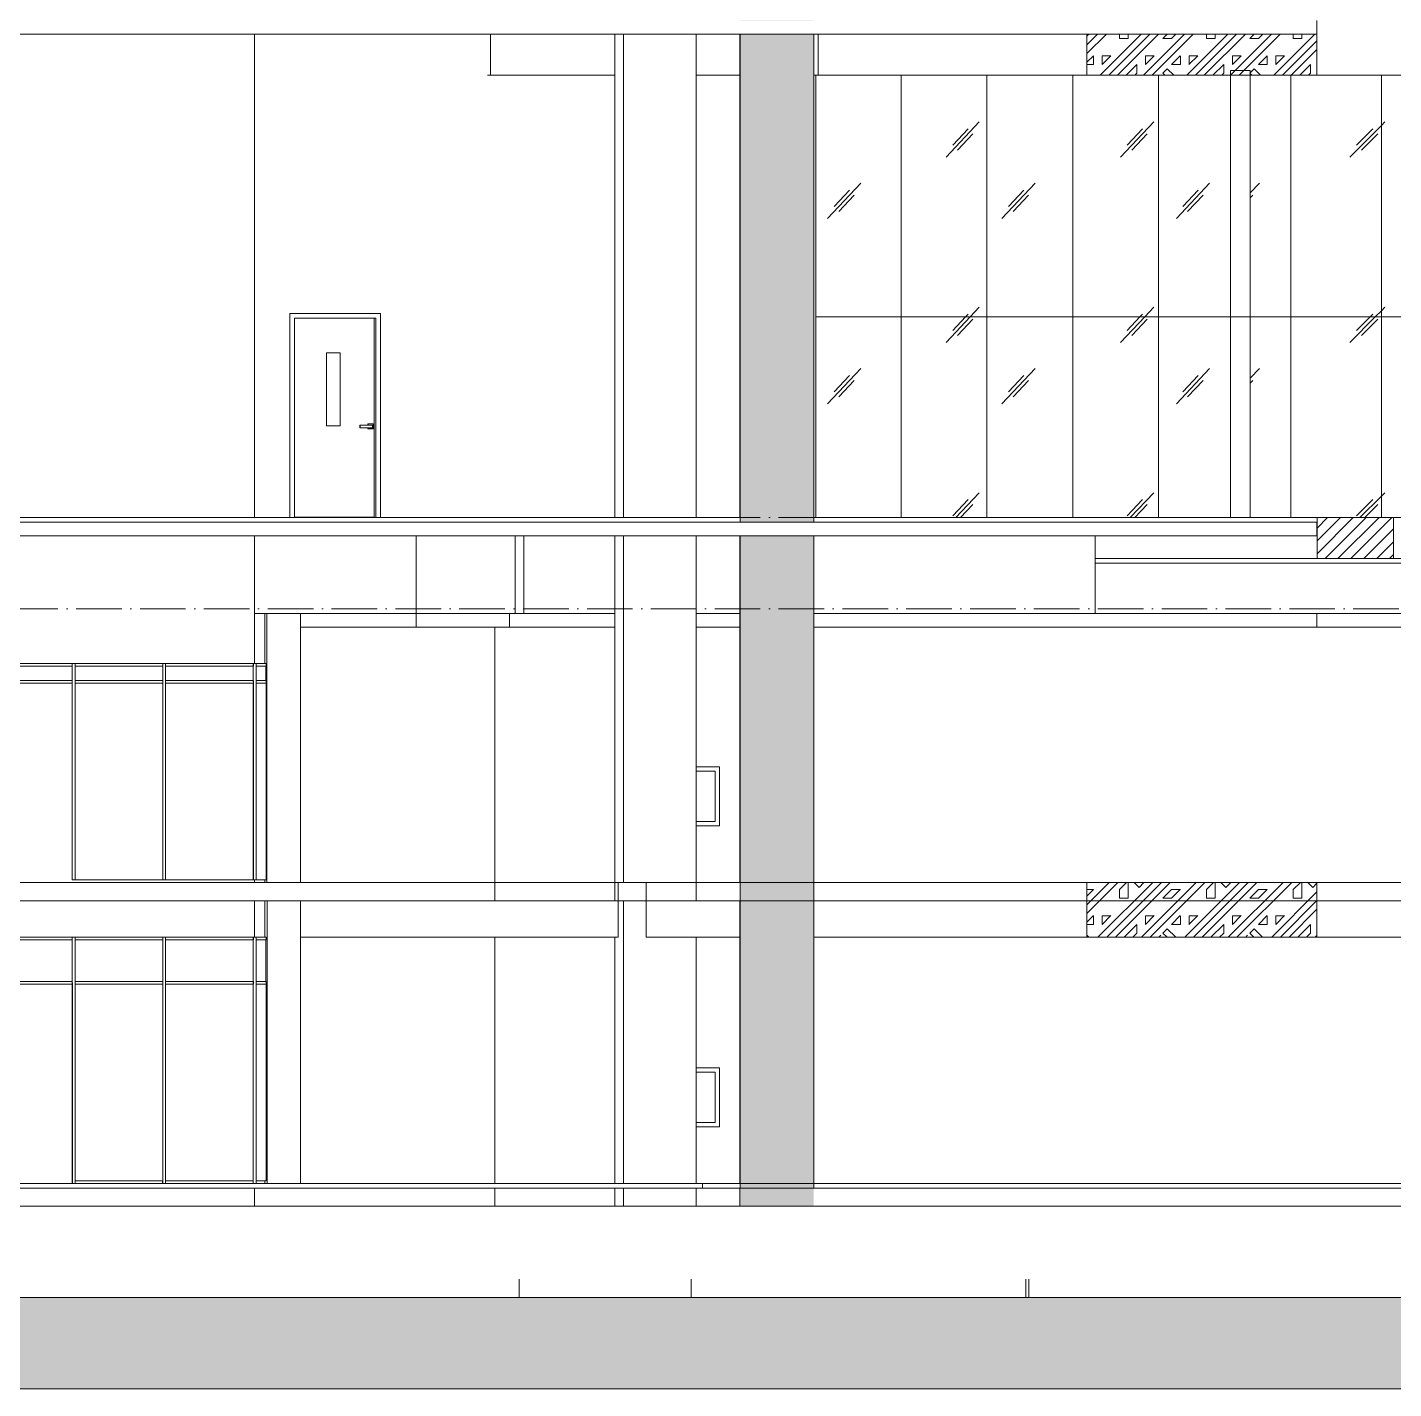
# Model space of a CAD drawing. Header units: millimetres. Extents: x -12680 to 112808, y -16580 to 93550.
# Drawn here: x 69397 to 84378, y -9550 to 5375 of the extents above; entities that cross this region are included whole.
import ezdxf

# ---------------------------------------------------------------- set-up
doc = ezdxf.new("R2010")
doc.units = ezdxf.units.MM
doc.linetypes.add('Grid Line', pattern=[14, 10, -2, 0, -2])
for name, color, linetype, lineweight in [('A-DOOR', 31, 'Continuous', 9), ('A-DOOR-GLAZ', 152, 'Continuous', 5), ('A-GLAZ-CWMG', 55, 'Continuous', 5), ('CUA', 31, 'Continuous', 9), ('HATCH-TUONG', 152, 'Continuous', 9), ('KINH', 152, 'Continuous', 5), ('NET CAT', 3, 'Continuous', 5), ('NET CATConcrete', 3, 'Continuous', 5), ('NET-CAT', 3, 'Continuous', 9), ('NET-THAY', 2, 'Continuous', 15), ('THIET BI', 44, 'Continuous', 5), ('TRUC', 225, 'Continuous', 5)]:
    doc.layers.add(name, color=color, linetype=linetype, lineweight=lineweight)
pattern_1 = [(46.738, (43259.3, 40601.6), (-0.005, 2032), [246.24, -2544.1]), (46.738, (43207.4, 40656.7), (-0.005, 2032), [246.24, -2544.1]), (46.738, (43136, 40525.7), (-0.005, 2032), [530.36, -2259.98]), (46.738, (41959, 41963), (-0.005, 2032), [246.24, -2544.1]), (46.738, (41907, 42018.2), (-0.005, 2032), [246.24, -2544.1]), (46.738, (41835.6, 41887.1), (-0.005, 2032), [530.36, -2259.98])]
pattern_2 = [(45.204, (43673.7, 40601.6), (0.002, 2032), [252.695, -2610.806]), (45.204, (43619, 40656.7), (0.002, 2032), [252.695, -2610.806]), (45.204, (43543.6, 40525.7), (0.002, 2032), [544.27, -2319.235]), (45.204, (42301.8, 41963), (0.002, 2032), [252.695, -2610.806]), (45.204, (42247, 42018.2), (0.002, 2032), [252.695, -2610.806]), (45.204, (42171.7, 41887.1), (0.002, 2032), [544.27, -2319.235])]
pattern_3 = [(45, (41557.3, 40400), (-476.2456, 476.2456), []), (45, (41652.6, 40400), (-476.2456, 476.2456), []), (45, (41462.1, 40400), (-476.2456, 476.2456), []), (45, (41938.3, 40400), (-476.2456, 476.2456), []), (45, (42033.6, 40400), (-476.2456, 476.2456), []), (0, (41843.1, 40495.25), (0, 952.5), [95.25, -857.25]), (0, (41938.3, 40590.5), (0, 952.5), [95.25, -857.25]), (45, (41843.1, 40495.25), (0, 952.491), [134.684, -1212.342]), (45, (41938.3, 40495.25), (0, 952.491), [134.684, -1212.342]), (0, (41843.1, 40495.25), (0, 952.5), [95.25, -857.25]), (90, (41366.8, 40495.25), (-952.5, 6e-14), [95.25, -857.25]), (90, (41462.1, 40495.25), (-952.5, 6e-14), [190.5, -762]), (45, (41366.8, 40590.5), (0, 952.491), [134.684, -1212.342]), (90, (42224.1, 40781), (-952.5, 6e-14), [95.25, -857.25]), (0, (42128.8, 40781), (0, 952.5), [95.25, -857.25]), (45, (42128.8, 40781), (0, 952.491), [134.684, -1212.342]), (0, (42319.3, 40495.25), (0, 952.5), [95.25, -857.25]), (0, (42319.3, 40971.5), (0, 952.5), [95.25, -857.25]), (90, (42509.8, 41066.75), (-952.5, 6e-14), [95.25, -857.25]), (45, (42319.3, 40971.5), (0, 952.491), [269.367, -1077.659]), (45, (42414.6, 40971.5), (0, 952.491), [134.684, -1212.342]), (45, (42605.1, 41162), (0, 952.491), [134.684, -1212.342]), (0, (42605.1, 41257.25), (0, 952.5), [95.25, -857.25]), (90, (42605.1, 41162), (-952.5, 6e-14), [95.25, -857.25]), (0, (41938.3, 41162), (0, 952.5), [95.25, -857.25]), (0, (42128.8, 41257.25), (0, 952.5), [95.25, -857.25]), (90, (42033.6, 41162), (-952.5, 6e-14), [95.25, -857.25]), (90, (42128.8, 41162), (-952.5, 6e-14), [95.25, -857.25]), (45, (41938.3, 41162), (0, 952.491), [134.684, -1212.342]), (45, (42128.8, 41162), (0, 952.491), [134.684, -1212.342]), (135, (41581.06, 40614.8), (-952.491, 6e-14), [134.684, -1212.342]), (135, (41700.2, 40733.4), (-952.491, 6e-14), [134.684, -1212.342]), (135, (41771.64, 40804.8), (-952.491, 6e-14), [134.684, -1212.342]), (135, (41795.45, 40828.6), (-952.491, 6e-14), [134.684, -1212.342]), (135, (41843.1, 40876.25), (-952.491, 6e-14), [134.684, -1212.342]), (135, (41866.9, 40900.06), (-952.491, 6e-14), [134.684, -1212.342]), (135, (41938.3, 40971.5), (-952.491, 6e-14), [134.684, -1212.342]), (135, (41985.95, 41019.1), (-952.491, 6e-14), [134.684, -1212.342]), (45, (41581.06, 40614.8), (0, 952.491), [95.25, -1251.776]), (45, (41700.2, 40733.4), (0, 952.491), [67.361, -1279.665]), (45, (41866.9, 40900.06), (0, 952.491), [67.361, -1279.665]), (45, (41771.64, 40995.3), (0, 952.491), [67.361, -1279.665]), (45, (41938.3, 40971.5), (0, 952.491), [67.361, -1279.665]), (45, (41843.1, 41066.75), (0, 952.491), [67.361, -1279.665]), (0, (41486.3, 40709.5), (0, 952.5), [190.043, -762.457]), (0, (41700.2, 40923.9), (0, 952.5), [95.25, -857.25])]

# ---------------------------------------------------------------- blocks, each defined once
blk = doc.blocks.new('System Panel - Glazed-519213-MẶT CẮT B-B')
at = {"layer": 'KINH', "color": 7}
for p, q in [((66910, -3970), (66910, -1815)), ((65948, -3970), (66910, -3970))]:
    blk.add_line(p, q, dxfattribs=at)
blk = doc.blocks.new('System Panel - Glazed-V1-MẶT CẮT B-B')
at = {"layer": 'KINH', "color": 7}
for p, q in [((72014, -3970), (72014, -1815)), ((71906, -3970), (72014, -3970))]:
    blk.add_line(p, q, dxfattribs=at)
blk = doc.blocks.new('System Panel - Glazed-554688-MẶT CẮT B-B')
at = {"layer": 'KINH', "color": 7}
blk.add_line((69889, -1785), (69889, -1630), dxfattribs=at)
blk = doc.blocks.new('System Panel - Glazed-554684-MẶT CẮT B-B')
at = {"layer": 'KINH', "color": 7}
blk.add_line((66910, -1785), (66910, -1630), dxfattribs=at)
blk = doc.blocks.new('System Panel - Glazed-554686-MẶT CẮT B-B')
at = {"layer": 'KINH', "color": 7}
blk.add_line((65917, -1785), (65917, -1630), dxfattribs=at)
blk = doc.blocks.new('System Panel - Glazed-524813-MẶT CẮT B-B')
at = {"layer": 'KINH', "color": 7}
blk.add_line((69889, -5085), (69889, -4630), dxfattribs=at)
blk = doc.blocks.new('System Panel - Glazed-519229-MẶT CẮT B-B')
at = {"layer": 'KINH', "color": 7}
blk.add_line((66910, -5085), (66910, -4630), dxfattribs=at)
blk = doc.blocks.new('System Panel - Glazed-524811-MẶT CẮT B-B')
at = {"layer": 'KINH', "color": 7}
blk.add_line((65917, -5085), (65917, -4630), dxfattribs=at)
blk = doc.blocks.new('Rectangular Mullion - 30mm Square-525285-MẶT CẮT B-B')
at = {"layer": 'A-GLAZ-CWMG', "color": 7}
for p, q in [((68941, -1815), (68941, -1785)), ((69890, -1785), (68941, -1785)), ((69890, -1785), (69890, -1815)), ((68941, -1815), (69890, -1815))]:
    blk.add_line(p, q, dxfattribs=at)
blk = doc.blocks.new('Rectangular Mullion - 30mm Square-519203-MẶT CẮT B-B')
at = {"layer": 'A-GLAZ-CWMG', "color": 7}
for p, q in [((65948, -1815), (65948, -1785)), ((66911, -1785), (65948, -1785)), ((66911, -1785), (66911, -1815)), ((65948, -1815), (66911, -1815))]:
    blk.add_line(p, q, dxfattribs=at)
blk = doc.blocks.new('Rectangular Mullion - 30mm Square-524799-MẶT CẮT B-B')
at = {"layer": 'A-GLAZ-CWMG', "color": 7}
for p, q in [((71906, -1815), (71906, -1785)), ((72015, -1785), (71906, -1785)), ((72015, -1785), (72015, -1815)), ((71906, -1815), (72015, -1815))]:
    blk.add_line(p, q, dxfattribs=at)
blk = doc.blocks.new('Rectangular Mullion - 30mm Square-524798-MẶT CẮT B-B')
at = {"layer": 'A-GLAZ-CWMG', "color": 7}
for p, q in [((68941, -5115), (68941, -5085)), ((69890, -5085), (68941, -5085)), ((69890, -5085), (69890, -5115)), ((68941, -5115), (69890, -5115))]:
    blk.add_line(p, q, dxfattribs=at)
blk = doc.blocks.new('Rectangular Mullion - 30mm Square-524800-MẶT CẮT B-B')
at = {"layer": 'A-GLAZ-CWMG', "color": 7}
for p, q in [((71906, -1630), (71906, -1600)), ((72015, -1600), (71906, -1600)), ((71906, -1630), (72015, -1630)), ((72015, -1600), (72015, -1630))]:
    blk.add_line(p, q, dxfattribs=at)
blk = doc.blocks.new('Rectangular Mullion - 30mm Square-525287-MẶT CẮT B-B')
at = {"layer": 'A-GLAZ-CWMG', "color": 7}
for p, q in [((68941, -1630), (68941, -1600)), ((69890, -1600), (68941, -1600)), ((68941, -1630), (69890, -1630)), ((69890, -1600), (69890, -1630))]:
    blk.add_line(p, q, dxfattribs=at)
blk = doc.blocks.new('Rectangular Mullion - 30mm Square-519207-MẶT CẮT B-B')
at = {"layer": 'A-GLAZ-CWMG', "color": 7}
for p, q in [((65948, -1630), (65948, -1600)), ((66911, -1600), (65948, -1600)), ((65948, -1630), (66911, -1630)), ((66911, -1600), (66911, -1630))]:
    blk.add_line(p, q, dxfattribs=at)
blk = doc.blocks.new('Rectangular Mullion - 30mm Square-524803-MẶT CẮT B-B')
at = {"layer": 'A-GLAZ-CWMG', "color": 7}
for p, q in [((68941, -4630), (68941, -4600)), ((69890, -4600), (68941, -4600)), ((68941, -4630), (69890, -4630)), ((69890, -4600), (69890, -4630))]:
    blk.add_line(p, q, dxfattribs=at)
blk = doc.blocks.new('Rectangular Mullion - 30mm Square-V6-MẶT CẮT B-B')
at = {"layer": 'A-GLAZ-CWMG', "color": 7}
for p, q in [((69887, -1815), (69887, -3970)), ((69890, -1800), (69890, -3970)), ((69920, -3970), (69920, -1800)), ((69890, -3970), (69887, -3970)), ((69920, -3970), (69890, -3970))]:
    blk.add_line(p, q, dxfattribs=at)
blk = doc.blocks.new('Rectangular Mullion - 30mm Square-519293-MẶT CẮT B-B')
at = {"layer": 'A-GLAZ-CWMG', "color": 7}
for p, q in [((66911, -1800), (66911, -3970)), ((66941, -3970), (66941, -1800)), ((66941, -3970), (66911, -3970))]:
    blk.add_line(p, q, dxfattribs=at)
blk = doc.blocks.new('Rectangular Mullion - 30mm Square-554682-MẶT CẮT B-B')
at = {"layer": 'A-GLAZ-CWMG', "color": 7}
for p, q in [((65918, -1600), (65948, -1600)), ((65918, -1600), (65918, -1800)), ((65948, -1800), (65948, -1600))]:
    blk.add_line(p, q, dxfattribs=at)
blk = doc.blocks.new('Rectangular Mullion - 30mm Square-V8-MẶT CẮT B-B')
at = {"layer": 'A-GLAZ-CWMG', "color": 7}
for p, q in [((68908, -5115), (68908, -7300)), ((68912, -5100), (68912, -7300)), ((68941, -7300), (68941, -5100))]:
    blk.add_line(p, q, dxfattribs=at)
blk = doc.blocks.new('Rectangular Mullion - 30mm Square-519211-MẶT CẮT B-B')
at = {"layer": 'A-GLAZ-CWMG', "color": 7}
for p, q in [((65918, -1800), (65918, -4000)), ((65948, -4000), (65948, -1800)), ((65915, -3970), (65915, -4000))]:
    blk.add_line(p, q, dxfattribs=at)
blk = doc.blocks.new('Rectangular Mullion - 30mm Square-519227-MẶT CẮT B-B')
at = {"layer": 'A-GLAZ-CWMG', "color": 7}
for p, q in [((65918, -4600), (65948, -4600)), ((65918, -4600), (65918, -5100)), ((65948, -5100), (65948, -4600))]:
    blk.add_line(p, q, dxfattribs=at)
blk = doc.blocks.new('TU PCCC - TU PCCC-552662-MẶT CẮT B-B')
at = {"layer": 'THIET BI', "color": 7}
for p, q in [((76987, -2731), (76730, -2731)), ((76939, -2781), (76730, -2781)), ((76730, -2781), (76939, -2781)), ((76939, -3331), (76939, -2781)), ((76939, -2781), (76939, -3331)), ((76987, -3381), (76987, -2731)), ((76730, -3331), (76939, -3331)), ((76939, -3331), (76730, -3331)), ((76730, -3381), (76987, -3381))]:
    blk.add_line(p, q, dxfattribs=at)
blk = doc.blocks.new('ALC1807-ASCENT PLAZA-TANG HAM_rvt-1-MẶT CẮT B-B')
at = {"layer": 'NET-THAY', "color": 10}
for p, q in [((72001, -1050), (71886, -1050)), ((72001, -1600), (72001, -1050)), ((72001, -1050), (72024, -1050)), ((72393, -1050), (72024, -1050)), ((72024, -1050), (72024, -4000)), ((72393, -4000), (72393, -1050)), ((72001, -4000), (72001, -3970)), ((72001, -4600), (72001, -4200)), ((72025, -4200), (72025, -7300)), ((72394, -7300), (72394, -4200)), ((72001, -7300), (72001, -7270))]:
    blk.add_line(p, q, dxfattribs=at)
at = {"lineweight": 5}
for name, p in [('Rectangular Mullion - 30mm Square-525287-MẶT CẮT B-B', (0, 0)), ('System Panel - Glazed-554688-MẶT CẮT B-B', (0, 0)), ('Rectangular Mullion - 30mm Square-554682-MẶT CẮT B-B', (3972, 0)), ('Rectangular Mullion - 30mm Square-519207-MẶT CẮT B-B', (3972, 0)), ('System Panel - Glazed-554684-MẶT CẮT B-B', (3972, 0)), ('Rectangular Mullion - 30mm Square-554682-MẶT CẮT B-B', (4965, 0)), ('Rectangular Mullion - 30mm Square-519207-MẶT CẮT B-B', (4965, 0)), ('System Panel - Glazed-554684-MẶT CẮT B-B', (4965, 0)), ('Rectangular Mullion - 30mm Square-554682-MẶT CẮT B-B', (5957, 0)), ('Rectangular Mullion - 30mm Square-524800-MẶT CẮT B-B', (0, 0)), ('System Panel - Glazed-554686-MẶT CẮT B-B', (6096, 0)), ('Rectangular Mullion - 30mm Square-525285-MẶT CẮT B-B', (0, 0)), ('Rectangular Mullion - 30mm Square-519203-MẶT CẮT B-B', (3972, 0)), ('Rectangular Mullion - 30mm Square-519203-MẶT CẮT B-B', (4965, 0)), ('Rectangular Mullion - 30mm Square-524799-MẶT CẮT B-B', (0, 0)), ('Rectangular Mullion - 30mm Square-V6-MẶT CẮT B-B', (0, 0)), ('System Panel - Glazed-519213-MẶT CẮT B-B', (3972, 0)), ('Rectangular Mullion - 30mm Square-519293-MẶT CẮT B-B', (3972, 0)), ('System Panel - Glazed-519213-MẶT CẮT B-B', (4965, 0)), ('Rectangular Mullion - 30mm Square-519293-MẶT CẮT B-B', (4965, 0)), ('System Panel - Glazed-V1-MẶT CẮT B-B', (0, 0)), ('TU PCCC - TU PCCC-552662-MẶT CẮT B-B', (0, 0)), ('Rectangular Mullion - 30mm Square-524803-MẶT CẮT B-B', (0, 0)), ('System Panel - Glazed-524813-MẶT CẮT B-B', (0, 0)), ('Rectangular Mullion - 30mm Square-519227-MẶT CẮT B-B', (3972, 0)), ('Rectangular Mullion - 30mm Square-519207-MẶT CẮT B-B', (3972, -3000)), ('System Panel - Glazed-519229-MẶT CẮT B-B', (3972, 0)), ('Rectangular Mullion - 30mm Square-519227-MẶT CẮT B-B', (4965, 0)), ('Rectangular Mullion - 30mm Square-519207-MẶT CẮT B-B', (4965, -3000)), ('System Panel - Glazed-519229-MẶT CẮT B-B', (4965, 0)), ('Rectangular Mullion - 30mm Square-519227-MẶT CẮT B-B', (5957, 0)), ('Rectangular Mullion - 30mm Square-524800-MẶT CẮT B-B', (0, -3000)), ('System Panel - Glazed-524811-MẶT CẮT B-B', (6096, 0)), ('Rectangular Mullion - 30mm Square-524798-MẶT CẮT B-B', (0, 0)), ('Rectangular Mullion - 30mm Square-519203-MẶT CẮT B-B', (3972, -3300)), ('Rectangular Mullion - 30mm Square-519203-MẶT CẮT B-B', (4965, -3300)), ('Rectangular Mullion - 30mm Square-524799-MẶT CẮT B-B', (0, -3300)), ('Rectangular Mullion - 30mm Square-V8-MẶT CẮT B-B', (979, 0)), ('System Panel - Glazed-519213-MẶT CẮT B-B', (3972, -3300)), ('Rectangular Mullion - 30mm Square-519211-MẶT CẮT B-B', (4965, -3300)), ('System Panel - Glazed-519213-MẶT CẮT B-B', (4965, -3300)), ('Rectangular Mullion - 30mm Square-519211-MẶT CẮT B-B', (5957, -3300)), ('System Panel - Glazed-V1-MẶT CẮT B-B', (0, -3300)), ('TU PCCC - TU PCCC-552662-MẶT CẮT B-B', (0, -3300))]:
    blk.add_blockref(name, p, dxfattribs=at)
blk = doc.blocks.new('System Panel - Glazed-V19-MẶT CẮT B-B')
at = {"layer": 'KINH'}
h = blk.add_hatch(dxfattribs=at)
h.set_pattern_fill('FP_7', color=256, style=0, pattern_type=2)
h.set_pattern_definition(pattern_1)
h.paths.add_polyline_path([(78977, 0), (78977, 2200), (78043, 2200), (78043, 0), (78476, 0)], flags=0)
at = {"layer": 'KINH', "color": 7}
for p, q in [((78977, 2200), (78043, 2200)), ((78977, 0), (78977, 2200))]:
    blk.add_line(p, q, dxfattribs=at)
blk = doc.blocks.new('System Panel - Glazed-V20-MẶT CẮT B-B')
at = {"layer": 'KINH'}
h = blk.add_hatch(dxfattribs=at)
h.set_pattern_fill('FP_7', color=256, style=0, pattern_type=2)
h.set_pattern_definition(pattern_1)
h.paths.add_polyline_path([(78977, 0), (79918, 0), (79918, 2200), (78977, 2200), (78977, 636)], flags=0)
at = {"layer": 'KINH', "color": 7}
for p, q in [((79918, 2200), (78977, 2200)), ((78977, 2200), (78977, 0)), ((79918, 0), (79918, 2200))]:
    blk.add_line(p, q, dxfattribs=at)
blk = doc.blocks.new('System Panel - Glazed-V21-MẶT CẮT B-B')
at = {"layer": 'KINH'}
h = blk.add_hatch(dxfattribs=at)
h.set_pattern_fill('FP_7', color=256, style=0, pattern_type=2)
h.set_pattern_definition(pattern_1)
h.paths.add_polyline_path([(80859, 0), (80859, 2200), (79918, 2200), (79918, 0)], flags=0)
at = {"layer": 'KINH', "color": 7}
for p, q in [((80859, 2200), (79918, 2200)), ((79918, 2200), (79918, 0)), ((80859, 0), (80859, 2200))]:
    blk.add_line(p, q, dxfattribs=at)
blk = doc.blocks.new('System Panel - Glazed-V22-MẶT CẮT B-B')
at = {"layer": 'KINH'}
h = blk.add_hatch(dxfattribs=at)
h.set_pattern_fill('FP_7', color=256, style=0, pattern_type=2)
h.set_pattern_definition(pattern_1)
h.paths.add_polyline_path([(81800, 0), (81800, 2200), (80859, 2200), (80859, 0)], flags=0)
at = {"layer": 'KINH', "color": 7}
for p, q in [((81800, 2200), (80859, 2200)), ((80859, 2200), (80859, 0)), ((81800, 0), (81800, 2200))]:
    blk.add_line(p, q, dxfattribs=at)
blk = doc.blocks.new('System Panel - Glazed-V23-MẶT CẮT B-B')
at = {"layer": 'KINH'}
h = blk.add_hatch(dxfattribs=at)
h.set_pattern_fill('FP_7', color=256, style=0, pattern_type=2)
h.set_pattern_definition(pattern_1)
h.paths.add_polyline_path([(82590, 0), (82590, 2200), (81800, 2200), (81800, 0)], flags=0)
at = {"layer": 'KINH', "color": 7}
for p, q in [((82590, 2200), (81800, 2200)), ((81800, 2200), (81800, 0))]:
    blk.add_line(p, q, dxfattribs=at)
blk = doc.blocks.new('System Panel - Glazed-V25-MẶT CẮT B-B')
at = {"layer": 'KINH'}
h = blk.add_hatch(dxfattribs=at)
h.set_pattern_fill('FP_8', color=256, style=0, pattern_type=2)
h.set_pattern_definition(pattern_2)
h.paths.add_polyline_path([(84243, 0), (85236, 0), (85236, 2200), (84243, 2200), (84243, 636)], flags=0)
at = {"layer": 'KINH', "color": 7}
for p, q in [((85236, 2200), (84243, 2200)), ((84243, 2200), (84243, 0)), ((85236, 0), (85236, 2200))]:
    blk.add_line(p, q, dxfattribs=at)
blk = doc.blocks.new('System Panel - Glazed-V26-MẶT CẮT B-B')
at = {"layer": 'KINH'}
h = blk.add_hatch(dxfattribs=at)
h.set_pattern_fill('FP_8', color=256, style=0, pattern_type=2)
h.set_pattern_definition(pattern_2)
h.paths.add_polyline_path([(83250, 0), (84243, 0), (84243, 2200), (83250, 2200), (83250, 636)], flags=0)
at = {"layer": 'KINH', "color": 7}
for p, q in [((84243, 2200), (83250, 2200)), ((83250, 2200), (83250, 0)), ((84243, 0), (84243, 2200))]:
    blk.add_line(p, q, dxfattribs=at)
blk = doc.blocks.new('System Panel - Glazed-V27-MẶT CẮT B-B')
at = {"layer": 'KINH'}
h = blk.add_hatch(dxfattribs=at)
h.set_pattern_fill('FP_8', color=256, style=0, pattern_type=2)
h.set_pattern_definition(pattern_2)
h.paths.add_polyline_path([(83250, 0), (83250, 2200), (82803, 2200), (82803, 0), (83080, 0)], flags=0)
at = {"layer": 'KINH', "color": 250, "lineweight": 9}
for p, q in [((82590, 2200), (82590, 0)), ((82803, 2200), (82590, 2200)), ((82803, 0), (82803, 2200)), ((82590, 0), (82803, 0))]:
    blk.add_line(p, q, dxfattribs=at)
at = {"layer": 'KINH', "color": 7}
for p, q in [((83250, 2200), (82803, 2200)), ((83250, 0), (83250, 2200))]:
    blk.add_line(p, q, dxfattribs=at)
blk = doc.blocks.new('System Panel - Glazed-V53-MẶT CẮT B-B')
at = {"layer": 'KINH'}
h = blk.add_hatch(dxfattribs=at)
h.set_pattern_fill('FP_8', color=256, style=0, pattern_type=2)
h.set_pattern_definition(pattern_2)
h.paths.add_polyline_path([(85236, 2200), (85236, 4850), (84243, 4850), (84243, 2200)], flags=0)
at = {"layer": 'KINH', "color": 7}
for p, q in [((84243, 4850), (84243, 2200)), ((85236, 2200), (85236, 4850)), ((84243, 2200), (85236, 2200))]:
    blk.add_line(p, q, dxfattribs=at)
blk = doc.blocks.new('System Panel - Glazed-V54-MẶT CẮT B-B')
at = {"layer": 'KINH'}
h = blk.add_hatch(dxfattribs=at)
h.set_pattern_fill('FP_8', color=256, style=0, pattern_type=2)
h.set_pattern_definition(pattern_2)
h.paths.add_polyline_path([(84243, 2200), (84243, 4850), (83250, 4850), (83250, 2200)], flags=0)
at = {"layer": 'KINH', "color": 7}
for p, q in [((83250, 4850), (83250, 2200)), ((84243, 2200), (84243, 4850)), ((83250, 2200), (84243, 2200))]:
    blk.add_line(p, q, dxfattribs=at)
blk = doc.blocks.new('System Panel - Glazed-V55-MẶT CẮT B-B')
at = {"layer": 'KINH'}
h = blk.add_hatch(dxfattribs=at)
h.set_pattern_fill('FP_8', color=256, style=0, pattern_type=2)
h.set_pattern_definition(pattern_2)
h.paths.add_polyline_path([(83250, 2200), (83250, 4850), (82803, 4850), (82803, 2200), (83080, 2200)], flags=0)
at = {"layer": 'KINH', "color": 250, "lineweight": 9}
for p, q in [((82590, 4900), (82590, 2200)), ((82803, 4900), (82590, 4900)), ((82803, 2200), (82803, 4900)), ((82590, 2200), (82803, 2200))]:
    blk.add_line(p, q, dxfattribs=at)
at = {"layer": 'KINH', "color": 7}
for p, q in [((83250, 2200), (83250, 4850)), ((82803, 2200), (83250, 2200))]:
    blk.add_line(p, q, dxfattribs=at)
blk = doc.blocks.new('System Panel - Glazed-V56-MẶT CẮT B-B')
at = {"layer": 'KINH'}
h = blk.add_hatch(dxfattribs=at)
h.set_pattern_fill('FP_7', color=256, style=0, pattern_type=2)
h.set_pattern_definition(pattern_1)
h.paths.add_polyline_path([(78977, 2200), (78977, 4850), (78043, 4850), (78043, 2200)], flags=0)
at = {"layer": 'KINH', "color": 7}
for p, q in [((78977, 2200), (78977, 4850)), ((78043, 2200), (78977, 2200))]:
    blk.add_line(p, q, dxfattribs=at)
blk = doc.blocks.new('System Panel - Glazed-V57-MẶT CẮT B-B')
at = {"layer": 'KINH'}
h = blk.add_hatch(dxfattribs=at)
h.set_pattern_fill('FP_7', color=256, style=0, pattern_type=2)
h.set_pattern_definition(pattern_1)
h.paths.add_polyline_path([(79918, 2200), (79918, 4850), (78977, 4850), (78977, 2200), (79397, 2200)], flags=0)
at = {"layer": 'KINH', "color": 7}
for p, q in [((78977, 4850), (78977, 2200)), ((79918, 2200), (79918, 4850)), ((78977, 2200), (79918, 2200))]:
    blk.add_line(p, q, dxfattribs=at)
blk = doc.blocks.new('System Panel - Glazed-V58-MẶT CẮT B-B')
at = {"layer": 'KINH'}
h = blk.add_hatch(dxfattribs=at)
h.set_pattern_fill('FP_7', color=256, style=0, pattern_type=2)
h.set_pattern_definition(pattern_1)
h.paths.add_polyline_path([(79918, 2200), (80859, 2200), (80859, 4850), (79918, 4850), (79918, 4035)], flags=0)
at = {"layer": 'KINH', "color": 7}
for p, q in [((79918, 4850), (79918, 2200)), ((80859, 2200), (80859, 4850)), ((79918, 2200), (80859, 2200))]:
    blk.add_line(p, q, dxfattribs=at)
blk = doc.blocks.new('System Panel - Glazed-V59-MẶT CẮT B-B')
at = {"layer": 'KINH'}
h = blk.add_hatch(dxfattribs=at)
h.set_pattern_fill('FP_7', color=256, style=0, pattern_type=2)
h.set_pattern_definition(pattern_1)
h.paths.add_polyline_path([(80859, 2200), (81800, 2200), (81800, 4850), (80859, 4850), (80859, 4035)], flags=0)
at = {"layer": 'KINH', "color": 7}
for p, q in [((80859, 4850), (80859, 2200)), ((81800, 2200), (81800, 4850)), ((80859, 2200), (81800, 2200))]:
    blk.add_line(p, q, dxfattribs=at)
blk = doc.blocks.new('System Panel - Glazed-V60-MẶT CẮT B-B')
at = {"layer": 'KINH'}
h = blk.add_hatch(dxfattribs=at)
h.set_pattern_fill('FP_7', color=256, style=0, pattern_type=2)
h.set_pattern_definition(pattern_1)
h.paths.add_polyline_path([(82590, 2200), (82590, 4850), (81800, 4850), (81800, 2200)], flags=0)
at = {"layer": 'KINH', "color": 7}
for p, q in [((81800, 4850), (81800, 2200)), ((81800, 2200), (82590, 2200))]:
    blk.add_line(p, q, dxfattribs=at)
blk = doc.blocks.new('CUA 1 CANH MO - 2 - Type 1000-V253-MẶT CẮT B-B')
at = {"layer": 'A-DOOR', "color": 7, "lineweight": 5}
for p, q in [((72679, 1005), (72679, 1805)), ((72679, 1805), (72828, 1805)), ((72828, 1805), (72828, 1005)), ((72828, 1005), (72679, 1005)), ((72325, 5), (73200, 5))]:
    blk.add_line(p, q, dxfattribs=at)
at = {"layer": 'A-DOOR-GLAZ', "color": 7}
blk.add_line((72826, 1805), (72826, 1005), dxfattribs=at)
at = {"layer": 'CUA', "color": 7, "lineweight": 5}
for p, q in [((73269, 2236), (72276, 2236)), ((72276, 2236), (72276, 0)), ((72325, 2186), (72325, 0)), ((72325, 2186), (73219, 2186)), ((73200, 2186), (73200, 0)), ((73219, 2186), (73219, 0)), ((73269, 2236), (73269, 0)), ((73043, 1015), (73046, 1015)), ((73043, 1015), (73043, 985)), ((73046, 985), (73043, 985)), ((73046, 1015), (73180, 1015)), ((73046, 1015), (73046, 985)), ((73180, 985), (73046, 985)), ((73132, 1015), (73132, 1028)), ((73132, 1028), (73133, 1028)), ((73132, 973), (73132, 985)), ((73133, 973), (73132, 973)), ((73133, 1028), (73133, 1015)), ((73188, 1028), (73133, 1028)), ((73133, 985), (73133, 973)), ((73133, 973), (73188, 973)), ((73180, 985), (73180, 1015)), ((73188, 973), (73188, 1028))]:
    blk.add_line(p, q, dxfattribs=at)
blk = doc.blocks.new('ALC1807-ASCENT PLAZA-TANG 1_2_rvt-1-MẶT CẮT B-B')
at = {"layer": 'HATCH-TUONG', "lineweight": 5}
h = blk.add_hatch(dxfattribs=at)
h.set_pattern_fill('FP_4', style=0, pattern_type=2)
h.set_pattern_definition([(45, (41462.07, 40400), (-70.71068, 70.71068), [])])
h.paths.add_polyline_path([(84378, -450), (84378, 0), (83538, 0), (83538, -450)], flags=0)
at = {"layer": 'NET CAT'}
h = blk.add_hatch(dxfattribs=at)
h.set_pattern_fill('AR-HBONE', color=134, scale=2.5, style=0)
h.paths.add_polyline_path([(53616, -9550), (105178, -9550), (105178, -8550), (-12679, -8550), (-12679, -9550), (46250, -9550)], flags=0)
at = {"layer": 'NET-CAT', "lineweight": 15}
for p, q in [((77214, 0), (55757, 0)), ((77214, -50), (77214, 0)), ((83538, 0), (78019, 0)), ((78019, 0), (78019, -50)), ((83538, -50), (83538, 0)), ((55757, -50), (77214, -50)), ((78019, -50), (83538, -50)), ((103822, -8550), (-11354, -8550)), ((-12679, -9550), (105178, -9550))]:
    blk.add_line(p, q, dxfattribs=at)
at = {"layer": 'NET-CAT'}
for p, q in [((84378, 0), (83538, 0)), ((83538, 0), (83538, -450)), ((84378, -450), (84378, 0)), ((83538, -450), (84378, -450))]:
    blk.add_line(p, q, dxfattribs=at)
at = {"layer": 'NET-THAY', "color": 10}
for p, q in [((78043, 0), (78043, 4850)), ((72276, 0), (72276, 2236)), ((72276, 2236), (73269, 2236)), ((73269, 2236), (73269, 0)), ((87145, 0), (84378, 0)), ((73660, -1050), (73660, -200)), ((74746, -1050), (74746, -200)), ((74841, -200), (74841, -1050)), ((81107, -1050), (81107, -200)), ((84378, -450), (87145, -450)), ((72393, -1050), (73660, -1050)), ((73660, -1050), (74746, -1050)), ((74841, -1050), (74746, -1050)), ((76730, -1050), (77208, -1050)), ((78019, -1050), (81107, -1050))]:
    blk.add_line(p, q, dxfattribs=at)
at = {"layer": 'NET-THAY', "color": 250, "lineweight": 9}
for p, q in [((81107, -450), (83538, -450)), ((81107, -450), (81107, -500)), ((84776, -500), (81107, -500)), ((74791, -8350), (74791, -8550)), ((76677, -8550), (76677, -8350)), ((80345, -8350), (80345, -8550)), ((80378, -8550), (80378, -8350))]:
    blk.add_line(p, q, dxfattribs=at)
at = {"color": 250, "lineweight": 9}
for name in ['System Panel - Glazed-V56-MẶT CẮT B-B', 'System Panel - Glazed-V57-MẶT CẮT B-B', 'System Panel - Glazed-V58-MẶT CẮT B-B', 'System Panel - Glazed-V59-MẶT CẮT B-B', 'System Panel - Glazed-V60-MẶT CẮT B-B', 'System Panel - Glazed-V55-MẶT CẮT B-B', 'System Panel - Glazed-V54-MẶT CẮT B-B', 'System Panel - Glazed-V53-MẶT CẮT B-B', 'CUA 1 CANH MO - 2 - Type 1000-V253-MẶT CẮT B-B', 'System Panel - Glazed-V19-MẶT CẮT B-B', 'System Panel - Glazed-V20-MẶT CẮT B-B', 'System Panel - Glazed-V21-MẶT CẮT B-B', 'System Panel - Glazed-V22-MẶT CẮT B-B', 'System Panel - Glazed-V23-MẶT CẮT B-B', 'System Panel - Glazed-V27-MẶT CẮT B-B', 'System Panel - Glazed-V26-MẶT CẮT B-B', 'System Panel - Glazed-V25-MẶT CẮT B-B']:
    blk.add_blockref(name, (0, 0), dxfattribs=at)

msp = doc.modelspace()

# ---------------------------------------------------------------- hatches: boundary and pattern name
at = {"layer": 'NET CAT'}
h = msp.add_hatch(dxfattribs=at)
h.set_pattern_fill('FP_1', color=256, style=0, pattern_type=2)
h.set_pattern_definition(pattern_3)
h.paths.add_polyline_path([(77555.5, -50), (78019.4, -50), (78019.4, 5300), (77213.6, 5300), (77213.6, -50)], flags=0)
h.paths.add_polyline_path([(78019.4, 5450), (78019.4, 10800), (77213.6, 10800), (77213.6, 5450)], flags=0)
h.paths.add_polyline_path([(78019.4, 10950), (78019.4, 15400), (77213.6, 15400), (77213.6, 10950)], flags=0)
h.paths.add_polyline_path([(77213.6, -7550), (78019.4, -7550), (78019.4, -200), (77213.6, -200)])
at = {"layer": 'NET CATConcrete'}
h = msp.add_hatch(dxfattribs=at)
h.set_pattern_fill('FP_1', color=256, style=0, pattern_type=2)
h.set_pattern_definition(pattern_3)
h.paths.add_polyline_path([(81015.1, 4850), (83537.5, 4850), (83537.5, 5300), (81015.1, 5300)], flags=0)
h = msp.add_hatch(dxfattribs=at)
h.set_pattern_fill('FP_1', color=256, style=0, pattern_type=2)
h.set_pattern_definition([(45, (41557.3, 41450), (-476.2456, 476.2456), []), (45, (41652.6, 41450), (-476.2456, 476.2456), []), (45, (41462.1, 41450), (-476.2456, 476.2456), []), (45, (41938.3, 41450), (-476.2456, 476.2456), []), (45, (42033.6, 41450), (-476.2456, 476.2456), []), (0, (41843.1, 41545.25), (0, 952.5), [95.25, -857.25]), (0, (41938.3, 41640.5), (0, 952.5), [95.25, -857.25]), (45, (41843.1, 41545.25), (0, 952.491), [134.684, -1212.342]), (45, (41938.3, 41545.25), (0, 952.491), [134.684, -1212.342]), (0, (41843.1, 41545.25), (0, 952.5), [95.25, -857.25]), (90, (41366.8, 41545.25), (-952.5, 6e-14), [95.25, -857.25]), (90, (41462.1, 41545.25), (-952.5, 6e-14), [190.5, -762]), (45, (41366.8, 41640.5), (0, 952.491), [134.684, -1212.342]), (90, (42224.1, 41831), (-952.5, 6e-14), [95.25, -857.25]), (0, (42128.8, 41831), (0, 952.5), [95.25, -857.25]), (45, (42128.8, 41831), (0, 952.491), [134.684, -1212.342]), (0, (42319.3, 41545.25), (0, 952.5), [95.25, -857.25]), (0, (42319.3, 42021.5), (0, 952.5), [95.25, -857.25]), (90, (42509.8, 42116.75), (-952.5, 6e-14), [95.25, -857.25]), (45, (42319.3, 42021.5), (0, 952.491), [269.367, -1077.659]), (45, (42414.6, 42021.5), (0, 952.491), [134.684, -1212.342]), (45, (42605.1, 42212), (0, 952.491), [134.684, -1212.342]), (0, (42605.1, 42307.25), (0, 952.5), [95.25, -857.25]), (90, (42605.1, 42212), (-952.5, 6e-14), [95.25, -857.25]), (0, (41938.3, 42212), (0, 952.5), [95.25, -857.25]), (0, (42128.8, 42307.25), (0, 952.5), [95.25, -857.25]), (90, (42033.6, 42212), (-952.5, 6e-14), [95.25, -857.25]), (90, (42128.8, 42212), (-952.5, 6e-14), [95.25, -857.25]), (45, (41938.3, 42212), (0, 952.491), [134.684, -1212.342]), (45, (42128.8, 42212), (0, 952.491), [134.684, -1212.342]), (135, (41581.06, 41664.8), (-952.491, 6e-14), [134.684, -1212.342]), (135, (41700.2, 41783.4), (-952.491, 6e-14), [134.684, -1212.342]), (135, (41771.64, 41854.8), (-952.491, 6e-14), [134.684, -1212.342]), (135, (41795.45, 41878.6), (-952.491, 6e-14), [134.684, -1212.342]), (135, (41843.1, 41926.25), (-952.491, 6e-14), [134.684, -1212.342]), (135, (41866.9, 41950.06), (-952.491, 6e-14), [134.684, -1212.342]), (135, (41938.3, 42021.5), (-952.491, 6e-14), [134.684, -1212.342]), (135, (41985.95, 42069.1), (-952.491, 6e-14), [134.684, -1212.342]), (45, (41581.06, 41664.8), (0, 952.491), [95.25, -1251.776]), (45, (41700.2, 41783.4), (0, 952.491), [67.361, -1279.665]), (45, (41866.9, 41950.06), (0, 952.491), [67.361, -1279.665]), (45, (41771.64, 42045.3), (0, 952.491), [67.361, -1279.665]), (45, (41938.3, 42021.5), (0, 952.491), [67.361, -1279.665]), (45, (41843.1, 42116.75), (0, 952.491), [67.361, -1279.665]), (0, (41486.3, 41759.5), (0, 952.5), [190.043, -762.457]), (0, (41700.2, 41973.9), (0, 952.5), [95.25, -857.25])])
h.paths.add_polyline_path([(81015.1, -4600), (83537.5, -4600), (83537.5, -4000), (81015.1, -4000)], flags=0)

# ---------------------------------------------------------------- linework, layer by layer
at = {"layer": 'NET CAT'}
for p, q in [((75840.2, 0), (75840.2, 5300)), ((75935.3, 0), (75935.3, 5300)), ((76729.7, 5300), (76729.7, 0)), ((77207.9, 0), (77207.9, 5300)), ((78019.4, 5300), (77213.6, 5300)), ((77213.6, -50), (78019.4, -50)), ((75840.2, -4000), (75840.2, -200)), ((75935.3, -200), (75935.3, -4000)), ((76729.7, -4000), (76729.7, -200)), ((77207.9, -4000), (77207.9, -200)), ((78019.4, -200), (77213.6, -200)), ((75840.2, -4000), (75840.2, -4200)), ((76729.7, -4000), (76729.7, -4200)), ((75935.3, -4200), (75935.3, -7300)), ((77207.9, -7300), (77207.9, -4200)), ((75840.2, -7300), (75840.2, -4600)), ((76729.7, -7300), (76729.7, -4600)), ((75935.3, -7350), (75840.2, -7350)), ((75840.2, -7350), (75840.2, -7550)), ((76729.7, -7350), (75935.3, -7350)), ((75935.3, -7550), (75935.3, -7350)), ((76729.7, -7350), (76729.7, -7550)), ((77213.6, -7350), (77207.9, -7350)), ((77207.9, -7350), (77207.9, -7550))]:
    msp.add_line(p, q, dxfattribs=at)
at = {"layer": 'NET CAT', "lineweight": 13}
for p, q in [((77213.6, 5300), (77213.6, -50)), ((78019.4, -50), (78019.4, 5300)), ((81015.1, 5300), (81015.1, 4850)), ((83537.5, 4850), (83537.5, 5300)), ((81015.1, 4850), (83537.5, 4850)), ((77213.6, -200), (77213.6, -7350)), ((78019.4, -7350), (78019.4, -200)), ((83537.5, -4000), (81015.1, -4000)), ((81015.1, -4000), (81015.1, -4600)), ((83537.5, -4600), (83537.5, -4000)), ((81015.1, -4600), (83537.5, -4600)), ((77213.6, -7350), (78019.4, -7350))]:
    msp.add_line(p, q, dxfattribs=at)
at = {"layer": 'NET CATConcrete'}
for p, q in [((74474.1, 5300), (74474.1, 4850)), ((78068, 5300), (78068, 4850)), ((78068, 4850), (78068, 5300)), ((83537.5, 5300), (81015.1, 5300)), ((74474.1, 4850), (74442.3, 4850)), ((75840.2, 4850), (74474.1, 4850)), ((77207.9, 4850), (76729.7, 4850)), ((78068, 4850), (78019.4, 4850)), ((81015.1, 4850), (78068, 4850)), ((83537.5, 4850), (86239.2, 4850)), ((72394, -4000), (75875.9, -4000)), ((75875.9, -4000), (75875.9, -4600)), ((76183.6, -4000), (77207.9, -4000)), ((76183.6, -4000), (76183.6, -4600)), ((78019.4, -4000), (81015.1, -4000)), ((83537.5, -4000), (86239.2, -4000)), ((68941.3, -4600), (69886.5, -4600)), ((72394, -4600), (75875.9, -4600)), ((76183.6, -4600), (77207.9, -4600)), ((78019.4, -4600), (81015.1, -4600)), ((83537.5, -4600), (86239.2, -4600))]:
    msp.add_line(p, q, dxfattribs=at)
at = {"layer": 'NET-CAT', "lineweight": 15}
for p, q in [((83537.5, 5300), (83537.5, 5450)), ((27950.5, 5300), (77213.6, 5300)), ((78019.4, 5300), (81015.1, 5300)), ((77213.6, -50), (55756.9, -50)), ((83537.5, -50), (78019.4, -50)), ((83537.5, -200), (83537.5, -50)), ((55756.9, -200), (77213.6, -200)), ((78019.4, -200), (83537.5, -200)), ((103614.1, -1050), (83537.5, -1050)), ((83537.5, -1050), (83537.5, -1200)), ((83537.5, -1200), (103614.1, -1200)), ((103822.4, -4000), (26040.5, -4000)), ((26040.5, -4200), (103405.7, -4200)), ((103822.4, -7300), (27950.6, -7300)), ((27950.6, -7550), (103822.4, -7550))]:
    msp.add_line(p, q, dxfattribs=at)
at = {"layer": 'NET-THAY'}
for p, q in [((71886.2, 5300), (71886.2, 0)), ((71886.2, -200), (71886.2, -1600)), ((74523.7, -1200), (74523.7, -4000)), ((71886.2, -3970), (71886.2, -4000)), ((74523.7, -4200), (74523.7, -4000)), ((71886.2, -4200), (71886.2, -4600)), ((74523.7, -4600), (74523.7, -7300)), ((76799.6, -7300), (76799.6, -7350)), ((58857.4, -7350), (75840.2, -7350)), ((71886.2, -7550), (71886.2, -7350)), ((74523.7, -7550), (74523.7, -7350)), ((76729.7, -7350), (77207.9, -7350)), ((78019.4, -7350), (84776.3, -7350))]:
    msp.add_line(p, q, dxfattribs=at)
at = {"layer": 'NET-THAY', "lineweight": 9}
for p, q in [((77213.6, 5300), (78019.4, 5300)), ((81015.1, 5300), (83537.5, 5300)), ((78019.4, -50), (77213.6, -50)), ((77213.6, -200), (78019.4, -200)), ((72393.4, -1050), (74682.9, -1050)), ((73660.2, -1050), (73660.2, -1200)), ((74682.9, -1050), (74682.9, -1200)), ((74841.1, -1050), (75840.2, -1050)), ((78019.4, -1050), (83537.5, -1050)), ((75840.2, -1200), (72393.4, -1200)), ((77207.9, -1200), (76729.7, -1200)), ((83537.5, -1200), (78019.4, -1200))]:
    msp.add_line(p, q, dxfattribs=at)
at = {"layer": 'TRUC', "linetype": 'Grid Line', "ltscale": 50}
for p, q in [((-12679, 0), (108517.8, 0)), ((-12679, -1000), (112808.4, -1000)), ((-12679, -4000), (108517.8, -4000)), ((-12679, -7300), (108517.8, -7300))]:
    msp.add_line(p, q, dxfattribs=at)

# ---------------------------------------------------------------- block references
at = {"lineweight": 5}
for name in ['ALC1807-ASCENT PLAZA-TANG 1_2_rvt-1-MẶT CẮT B-B', 'ALC1807-ASCENT PLAZA-TANG HAM_rvt-1-MẶT CẮT B-B']:
    msp.add_blockref(name, (0, 0), dxfattribs=at)

doc.saveas('drawing.dxf')
